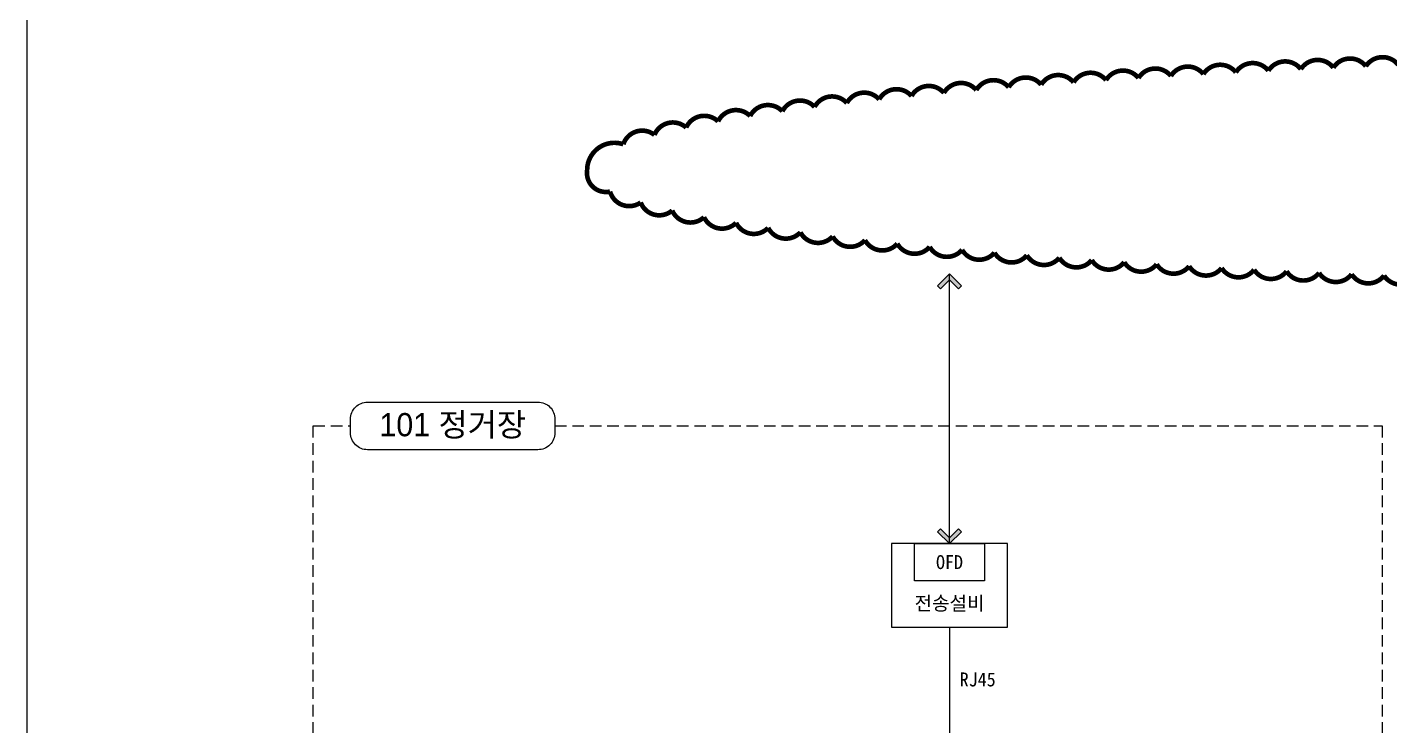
# Model space of a CAD drawing. Header units: millimetres. Extents: x 0 to 841, y 0 to 594.
# Drawn here: x 0 to 293.2, y 231.1 to 381.4 of the extents above; entities that cross this region are included whole.
import ezdxf
from ezdxf.enums import TextEntityAlignment as Align

# ---------------------------------------------------------------- set-up
doc = ezdxf.new("R2010")
doc.units = ezdxf.units.MM
doc.header["$LTSCALE"] = 10
doc.linetypes.add('HIDDEN', pattern=[0.375, 0.25, -0.125])
for name, color, linetype in [('DIM01', 1, 'Continuous'), ('LINE01', 4, 'Continuous'), ('LINE03', 3, 'Continuous'), ('LINE04', 4, 'Continuous'), ('LINE05', 2, 'Continuous'), ('TEXT02', 6, 'Continuous'), ('TEXT03', 7, 'Continuous'), ('TITBOX', 7, 'Continuous')]:
    doc.layers.add(name, color=color, linetype=linetype)
doc.styles.get("Standard").update_dxf_attribs({"font": 'GulimChe.ttf'})

msp = doc.modelspace()

# ---------------------------------------------------------------- hatches: boundary and pattern name
at = {"layer": 'DIM01'}
h = msp.add_hatch(color=256, dxfattribs=at)
h.paths.add_polyline_path([(201.06, 325.75), (200.42, 325.11), (198.49, 327.03), (198.49, 328.32)])
h.paths.add_polyline_path([(196.56, 325.11), (195.92, 325.75), (198.49, 328.32), (198.49, 327.03)])
h = msp.add_hatch(color=256, dxfattribs=at)
h.paths.add_polyline_path([(201.06, 272.86), (200.42, 273.5), (198.49, 271.57), (198.49, 270.29)])
h.paths.add_polyline_path([(196.56, 273.5), (195.92, 272.86), (198.49, 270.29), (198.49, 271.57)])

# ---------------------------------------------------------------- linework, layer by layer
for points in [[(195.92, 325.75), (196.56, 325.11), (198.49, 327.03), (200.42, 325.11), (201.06, 325.75), (198.49, 328.32)], [(195.92, 272.86), (196.56, 273.5), (198.49, 271.57), (200.42, 273.5), (201.06, 272.86), (198.49, 270.29)]]:
    msp.add_lwpolyline(points, close=True, dxfattribs=at)
at = {"layer": 'LINE01'}
msp.add_line((198.49, 270.29), (198.49, 328.32), dxfattribs=at)
at = {"layer": 'LINE03', "const_width": 1}
msp.add_lwpolyline([(295.09, 373.28, 0.520567), (288.09, 373, 0.520567), (281.1, 372.7, 0.520567), (274.11, 372.39, 0.520567), (267.11, 372.05, 0.520567), (260.12, 371.69, 0.520567), (253.13, 371.31, 0.520567), (246.14, 370.91, 0.520567), (239.16, 370.48, 0.520567), (232.17, 370.02, 0.520567), (225.19, 369.54, 0.520567), (218.21, 369.03, 0.520567), (211.23, 368.48, 0.520567), (204.25, 367.89, 0.520567), (197.28, 367.27, 0.520567), (190.31, 366.6, 0.520567), (183.35, 365.88, 0.520567), (176.39, 365.1, 0.520567), (169.45, 364.25, 0.520567), (162.51, 363.32, 0.520567), (155.58, 362.3, 0.520567), (148.68, 361.14, 0.520567), (141.81, 359.82, 0.520567), (134.99, 358.24, 0.520567), (128.29, 356.22, 0.520567), (120.5, 350.56, 0.520567), (125.43, 346.05, 0.520567), (132.02, 343.7, 0.520567), (138.8, 341.97, 0.520567), (145.65, 340.54, 0.520567), (152.55, 339.32, 0.520567), (159.46, 338.24, 0.520567), (166.39, 337.28, 0.520567), (173.34, 336.4, 0.520567), (180.29, 335.59, 0.520567), (187.25, 334.84, 0.520567), (194.22, 334.15, 0.520567), (201.19, 333.51, 0.520567), (208.16, 332.9, 0.520567), (215.14, 332.34, 0.520567), (222.12, 331.81, 0.520567), (229.1, 331.31, 0.520567), (236.09, 330.85, 0.520567), (243.07, 330.41, 0.520567), (250.06, 329.99, 0.520567), (257.05, 329.6, 0.520567), (264.04, 329.23, 0.520567), (271.03, 328.89, 0.520567), (278.02, 328.56, 0.520567), (285.02, 328.26, 0.520567), (292.01, 327.97, 0.520567), (299.01, 327.71, 0.520567)], format="xyb", dxfattribs=at)
at = {"layer": 'LINE03'}
msp.add_lwpolyline([(73.24, 300.75), (109.91, 300.75, -0.414214), (113.57, 297.09), (113.57, 294.15, -0.414214), (109.91, 290.49), (73.24, 290.49, -0.414214), (69.57, 294.15), (69.57, 297.09, -0.414214)], format="xyb", close=True, dxfattribs=at)
at = {"layer": 'LINE03', "linetype": 'HIDDEN', "lineweight": -2}
msp.add_lwpolyline([(113.57, 295.62), (291.57, 295.62), (291.57, 105.62), (61.57, 105.62), (61.57, 295.62), (69.57, 295.62)], dxfattribs=at)
at = {"layer": 'LINE04'}
msp.add_line((198.49, 252.29), (198.49, 227.29), dxfattribs=at)
at = {"layer": 'LINE05'}
for points in [[(185.99, 270.29), (185.99, 252.29), (210.99, 252.29), (210.99, 270.29)], [(190.99, 262.29), (190.99, 270.29), (205.99, 270.29), (205.99, 262.29)]]:
    msp.add_lwpolyline(points, close=True, dxfattribs=at)
at = {"layer": 'TITBOX', "color": 1, "flags": 128}
msp.add_lwpolyline([(0, 594), (841, 594), (841, 0), (0, 0)], close=True, dxfattribs=at)

# ---------------------------------------------------------------- texts
at = {"layer": 'TEXT02', "insert": (91.57, 295.62), "char_height": 5, "attachment_point": 5}
msp.add_mtext_dynamic_manual_height_columns('{\\fGulim|b0|i0|c129|p50;101 정거장}', width=65.8964, gutter_width=30000, heights=[0], dxfattribs=at)
at = {"layer": 'TEXT03'}
msp.add_text('RJ45', height=3, dxfattribs=at).set_placement((204.55, 241.04), align=Align.MIDDLE)
at = {"layer": 'TEXT03', "char_height": 3, "width": 25, "attachment_point": 5}
for s, insert in [('OFD', (198.49, 266.29)), ('전송설비', (198.49, 257.29))]:
    msp.add_mtext(s, dxfattribs=dict(at, insert=insert))

doc.saveas('drawing.dxf')
